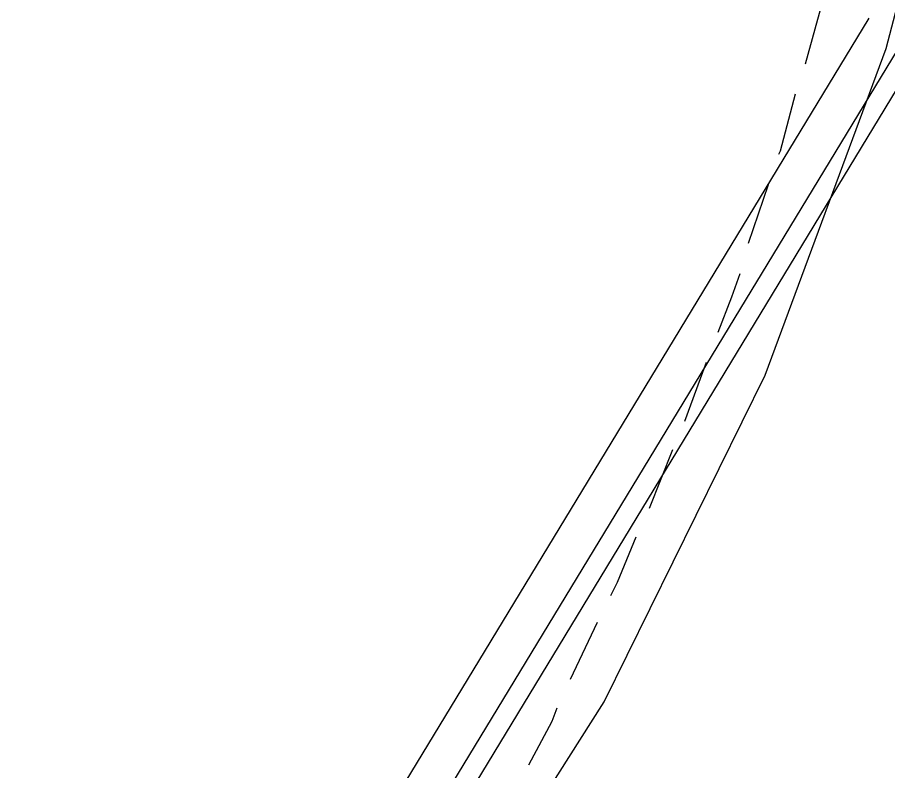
# Model space of a CAD drawing. Header units: feet. Extents: x -84 to 198, y -22 to 181.
# Drawn here: x 137.26 to 144.18, y 91.98 to 97.97 of the extents above; entities that cross this region are included whole.
import ezdxf

# ---------------------------------------------------------------- set-up
doc = ezdxf.new("R2010")
doc.units = ezdxf.units.FT
doc.layers.add('A-AREA-COMUN', color=252, linetype='CONTINUOUS')
doc.layers.add('A-LINEA', color=7, linetype='CONTINUOUS')

msp = doc.modelspace()

# ---------------------------------------------------------------- linework, layer by layer
at = {"layer": 'A-AREA-COMUN'}
msp.add_lwpolyline([(132.928, 81.0133), (136.4, 85.7244), (138.88, 88.16), (138.96, 88.8), (139.68, 89.7244), (140.24, 89.8844), (141.92, 92.5333), (143.2, 95.1289), (144.16, 97.7244), (145.952, 104.5689), (147.168, 110.9333), (147.712, 116.0178), (146.912, 109.8489), (146, 105.3689), (144.72, 105.3689), (138.64, 106.7733), (138.48, 106.5244), (137.792, 106.5244), (137.76, 106.2933), (136.72, 106.2933), (135.488, 106.6133), (135.36, 106.1689), (133.568, 106.1689)], dxfattribs=at)
at = {"layer": 'A-LINEA'}
for p, q in [((143.52, 97.6044), (143.6533, 98.0844)), ((137.106, 86.5685), (144.0266, 97.9674)), ((137.106, 86.5685), (144.0266, 97.9674)), ((137.106, 86.5685), (144.0266, 97.9674)), ((137.106, 86.5685), (144.0266, 97.9674)), ((137.106, 86.5685), (144.0266, 97.9674)), ((137.106, 86.5685), (144.0266, 97.9674)), ((137.3394, 86.3305), (144.3454, 97.8702)), ((137.3394, 86.3305), (144.3454, 97.8702)), ((137.3394, 86.3305), (144.3454, 97.8702)), ((137.3394, 86.3305), (144.3454, 97.8702)), ((137.3394, 86.3305), (144.3454, 97.8702)), ((137.3394, 86.3305), (144.3454, 97.8702)), ((137.4514, 86.2068), (144.4985, 97.8196)), ((137.4514, 86.2068), (144.4985, 97.8196)), ((137.4514, 86.2068), (144.4985, 97.8196)), ((137.4514, 86.2068), (144.4985, 97.8196)), ((143.0667, 96.1778), (143.2267, 96.6444)), ((142.56, 94.7644), (142.7333, 95.2311)), ((142.28, 94.0711), (142.4667, 94.5378)), ((141.6533, 92.7111), (141.8667, 93.1644))]:
    msp.add_line(p, q, dxfattribs=at)
for points in [[(143.3067, 96.8844), (143.32, 96.9111), (143.44, 97.3644)], [(142.8267, 95.4711), (142.9333, 95.7511), (143, 95.9378)], [(141.9733, 93.3778), (142.0267, 93.4844), (142.1733, 93.8444)], [(141.32, 92.0311), (141.5067, 92.3778), (141.5467, 92.4844)]]:
    msp.add_lwpolyline(points, dxfattribs=at)

doc.saveas('drawing.dxf')
